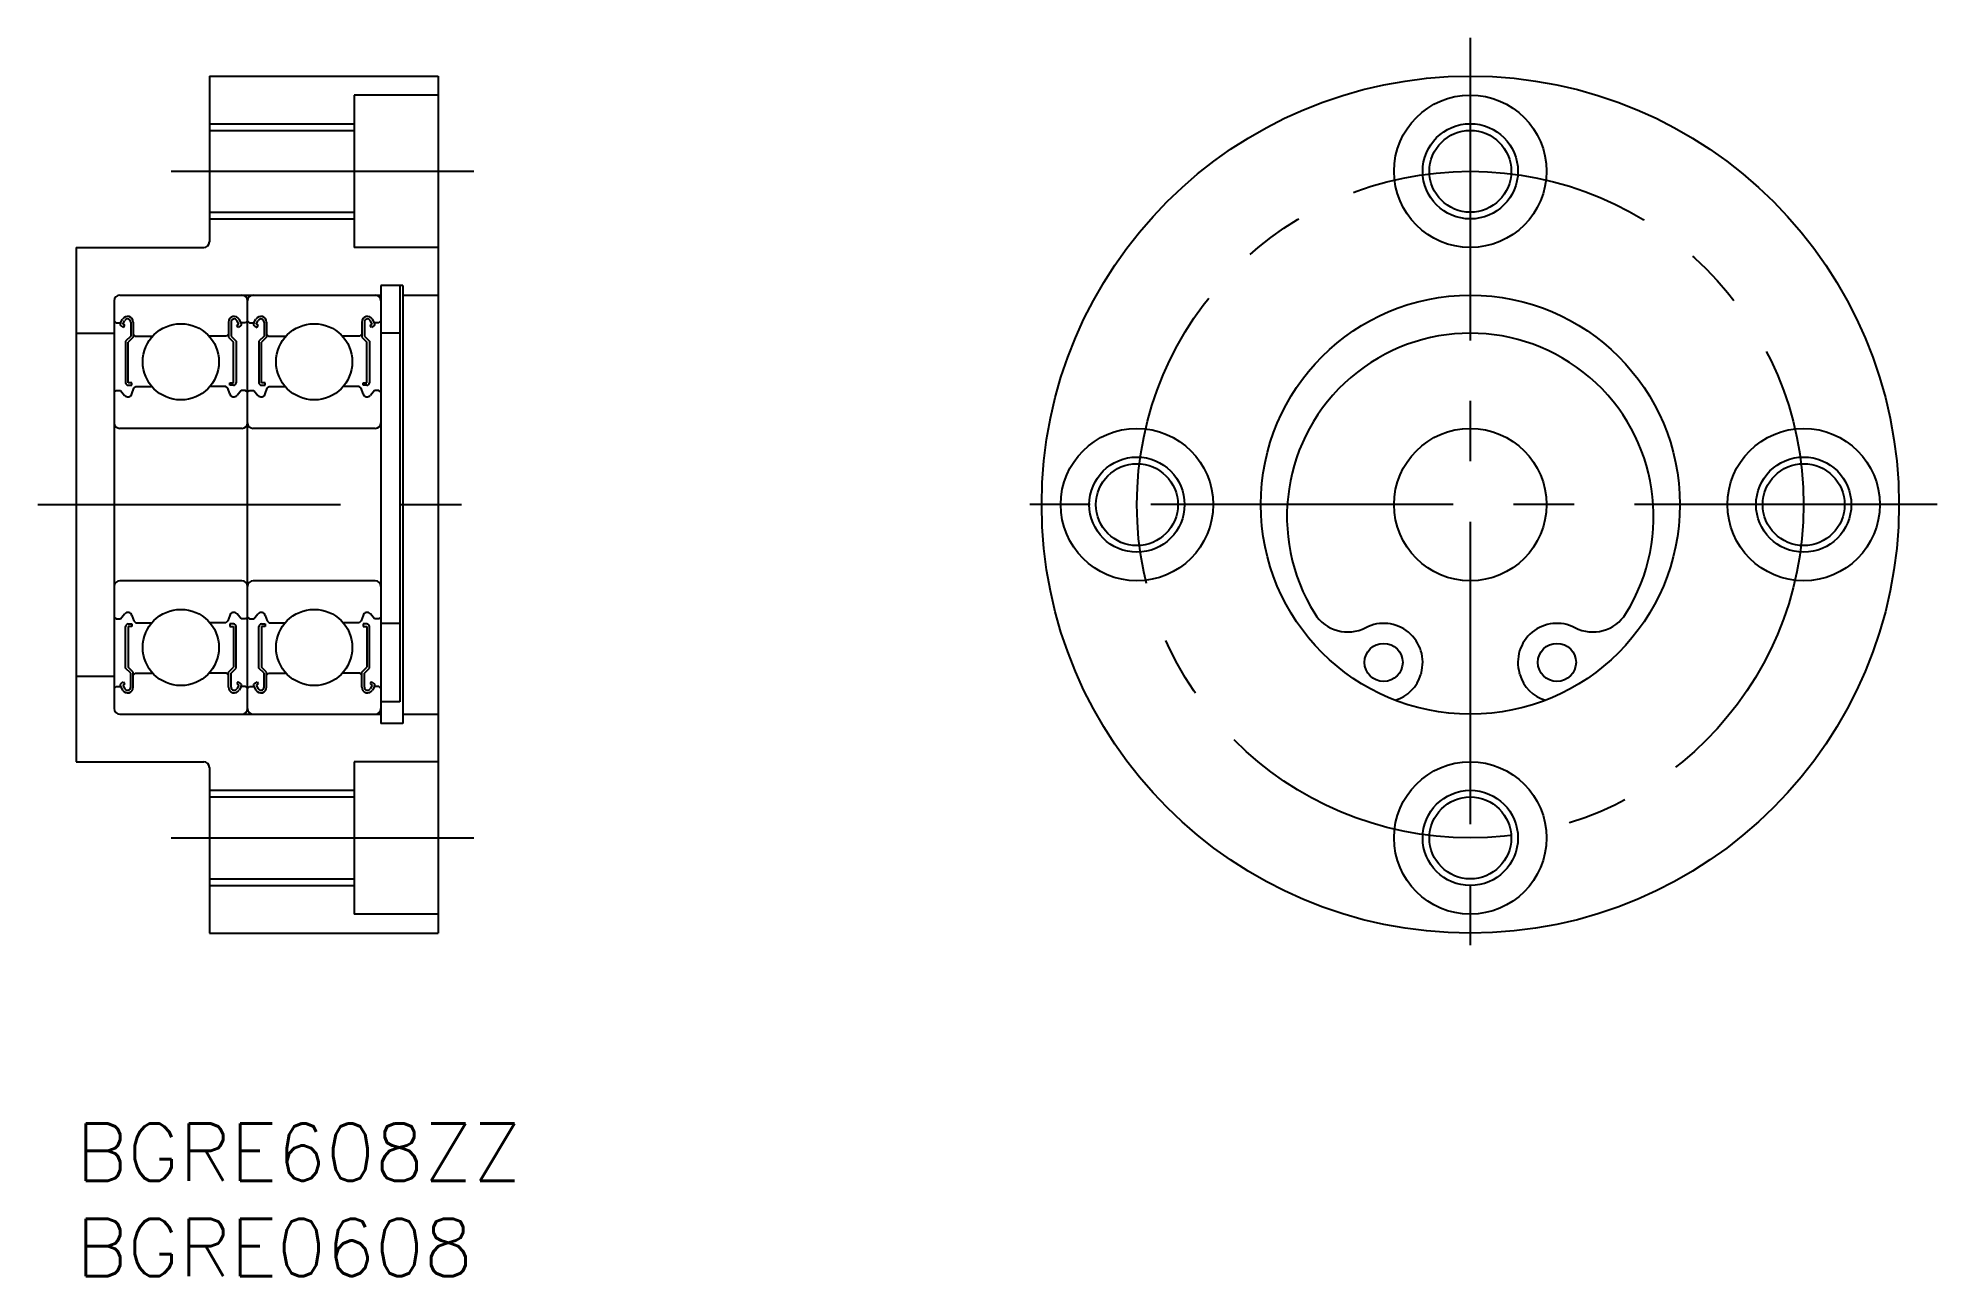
# Model space of a CAD drawing. Extents: x -2 to 97.7, y -8 to 57.
import ezdxf

# ---------------------------------------------------------------- set-up
doc = ezdxf.new("R2010")
doc.units = 0
doc.header["$LTSCALE"] = 0.5
doc.linetypes.add('CENTER', pattern=[50.8, 31.75, -6.35, 6.35, -6.35])
for name, color, linetype in [('MSM_CENTER', 1, 'CENTER'), ('MSM_CONTINUOUS', 7, 'CONTINUOUS'), ('MSM_NARROW', 5, 'CONTINUOUS'), ('MSM_PART_NUMBER', 7, 'CONTINUOUS')]:
    doc.layers.add(name, color=color, linetype=linetype)
doc.styles.get("Standard").update_dxf_attribs({"font": 'txt.shx', "height": 3, "bigfont": 'bigfont.shx'})

# ---------------------------------------------------------------- blocks, each defined once
blk = doc.blocks.new('*U10')
at = {"layer": 'MSM_PART_NUMBER'}
blk.add_text('BGRE608ZZ', height=3, dxfattribs=at).set_placement((0, -3))
blk = doc.blocks.new('*U11')
at = {"layer": 'MSM_PART_NUMBER'}
blk.add_text('BGRE0608', height=3, dxfattribs=at).set_placement((0, -8))

msp = doc.modelspace()

# ---------------------------------------------------------------- linework, layer by layer
at = {"layer": 'MSM_CENTER'}
for p, q in [((73.19, 57), (73.19, 8)), ((5, 50), (21, 50)), ((-2, 32.5), (21, 32.5)), ((97.69, 32.5), (48.69, 32.5)), ((5, 15), (21, 15))]:
    msp.add_line(p, q, dxfattribs=at)
msp.add_circle((73.19, 32.5), 17.5, dxfattribs=at)
at = {"layer": 'MSM_CONTINUOUS'}
for p, q in [((7, 55), (7, 46.3)), ((7, 55), (19, 55)), ((19, 55), (19, 10)), ((14.6, 54), (14.6, 46)), ((19, 54), (14.6, 54)), ((7, 52.15), (14.6, 52.15)), ((7, 47.85), (14.6, 47.85)), ((0, 46), (0, 19)), ((0, 46), (6.7, 46)), ((19, 46), (14.6, 46)), ((16, 44), (16, 21)), ((17.15, 44), (16, 44)), ((17, 44), (17, 22.144)), ((17.15, 44), (17.15, 21)), ((2, 43.2), (2, 21.8)), ((2.3, 43.5), (16, 43.5)), ((9, 21.8), (9, 43.2)), ((17.15, 43.5), (19, 43.5)), ((2, 42.15), (2.1, 42.05)), ((2.1, 42.05), (2.333, 42.05)), ((2.333, 42.05), (2.442, 42.234)), ((2.449, 41.983), (2.558, 42.167)), ((2.564, 41.917), (2.449, 41.983)), ((2.498, 41.801), (2.564, 41.917)), ((2.867, 42.084), (2.867, 41.35)), ((3, 42.084), (3, 41.295)), ((8, 42.084), (8, 41.295)), ((8.133, 42.084), (8.133, 41.35)), ((8.436, 41.917), (8.551, 41.983)), ((8.502, 41.801), (8.436, 41.917)), ((8.551, 41.983), (8.442, 42.167)), ((8.667, 42.05), (8.558, 42.234)), ((8.9, 42.05), (8.667, 42.05)), ((9, 42.15), (8.9, 42.05)), ((9, 42.15), (9.1, 42.05)), ((9.1, 42.05), (9.333, 42.05)), ((9.333, 42.05), (9.442, 42.234)), ((9.449, 41.983), (9.558, 42.167)), ((9.564, 41.917), (9.449, 41.983)), ((9.498, 41.801), (9.564, 41.917)), ((9.867, 42.084), (9.867, 41.35)), ((10, 42.084), (10, 41.295)), ((15, 42.084), (15, 41.295)), ((15.133, 42.084), (15.133, 41.35)), ((15.436, 41.917), (15.551, 41.983)), ((15.502, 41.801), (15.436, 41.917)), ((15.551, 41.983), (15.442, 42.167)), ((15.667, 42.05), (15.558, 42.234)), ((15.9, 42.05), (15.667, 42.05)), ((16, 42.15), (15.9, 42.05)), ((0, 41.5), (2, 41.5)), ((2.382, 41.868), (2.498, 41.801)), ((2.867, 41.35), (2.6, 41.083)), ((2.6, 41.083), (2.6, 38.898)), ((3, 41.295), (2.733, 41.028)), ((2.733, 38.898), (2.733, 41.028)), ((3, 41.45), (3.1, 41.35)), ((3.1, 41.35), (4.024, 41.35)), ((7.9, 41.35), (6.976, 41.35)), ((8, 41.45), (7.9, 41.35)), ((8, 41.295), (8.267, 41.028)), ((8.133, 41.35), (8.4, 41.083)), ((8.267, 38.898), (8.267, 41.028)), ((8.4, 41.083), (8.4, 38.898)), ((8.618, 41.868), (8.502, 41.801)), ((9.382, 41.868), (9.498, 41.801)), ((9.867, 41.35), (9.6, 41.083)), ((9.6, 41.083), (9.6, 38.898)), ((10, 41.295), (9.733, 41.028)), ((9.733, 38.898), (9.733, 41.028)), ((10, 41.45), (10.1, 41.35)), ((10.1, 41.35), (11.024, 41.35)), ((14.9, 41.35), (13.976, 41.35)), ((15, 41.45), (14.9, 41.35)), ((15, 41.295), (15.267, 41.028)), ((15.133, 41.35), (15.4, 41.083)), ((15.267, 38.898), (15.267, 41.028)), ((15.4, 41.083), (15.4, 38.898)), ((15.618, 41.868), (15.502, 41.801)), ((17, 41.5), (16, 41.5)), ((2.933, 38.898), (2.733, 38.898)), ((2.933, 38.765), (2.933, 38.898)), ((8.067, 38.898), (8.267, 38.898)), ((8.067, 38.765), (8.067, 38.898)), ((9.933, 38.898), (9.733, 38.898)), ((9.933, 38.765), (9.933, 38.898)), ((15.067, 38.898), (15.267, 38.898)), ((15.067, 38.765), (15.067, 38.898)), ((2, 38.4), (2.1, 38.5)), ((2.1, 38.5), (2.333, 38.5)), ((2.333, 38.5), (2.548, 38.238)), ((2.733, 38.765), (2.933, 38.765)), ((2.933, 38.317), (3.039, 38.606)), ((3.039, 38.606), (3.139, 38.7)), ((3.139, 38.7), (3.98, 38.7)), ((7.861, 38.7), (7.02, 38.7)), ((7.961, 38.606), (7.861, 38.7)), ((8.067, 38.317), (7.961, 38.606)), ((8.267, 38.765), (8.067, 38.765)), ((8.667, 38.5), (8.452, 38.238)), ((8.9, 38.5), (8.667, 38.5)), ((9, 38.4), (8.9, 38.5)), ((9, 38.4), (9.1, 38.5)), ((9.1, 38.5), (9.333, 38.5)), ((9.333, 38.5), (9.548, 38.238)), ((9.733, 38.765), (9.933, 38.765)), ((9.933, 38.317), (10.039, 38.606)), ((10.039, 38.606), (10.139, 38.7)), ((10.139, 38.7), (10.98, 38.7)), ((14.861, 38.7), (14.02, 38.7)), ((14.961, 38.606), (14.861, 38.7)), ((15.067, 38.317), (14.961, 38.606)), ((15.267, 38.765), (15.067, 38.765)), ((15.667, 38.5), (15.452, 38.238)), ((15.9, 38.5), (15.667, 38.5)), ((16, 38.4), (15.9, 38.5)), ((8.7, 36.5), (2.3, 36.5)), ((15.7, 36.5), (9.3, 36.5)), ((8.7, 28.5), (2.3, 28.5)), ((15.7, 28.5), (9.3, 28.5)), ((2, 26.6), (2.1, 26.5)), ((2.1, 26.5), (2.333, 26.5)), ((2.333, 26.5), (2.548, 26.762)), ((2.6, 23.917), (2.6, 26.102)), ((2.733, 26.235), (2.933, 26.235)), ((2.733, 26.102), (2.733, 23.972)), ((2.933, 26.102), (2.733, 26.102)), ((2.933, 26.683), (3.039, 26.394)), ((2.933, 26.235), (2.933, 26.102)), ((3.039, 26.394), (3.139, 26.3)), ((3.139, 26.3), (3.98, 26.3)), ((7.861, 26.3), (7.02, 26.3)), ((7.961, 26.394), (7.861, 26.3)), ((8.067, 26.683), (7.961, 26.394)), ((8.067, 26.235), (8.067, 26.102)), ((8.267, 26.235), (8.067, 26.235)), ((8.067, 26.102), (8.267, 26.102)), ((8.267, 26.102), (8.267, 23.972)), ((8.4, 23.917), (8.4, 26.102)), ((8.667, 26.5), (8.452, 26.762)), ((8.9, 26.5), (8.667, 26.5)), ((9, 26.6), (8.9, 26.5)), ((9, 26.6), (9.1, 26.5)), ((9.1, 26.5), (9.333, 26.5)), ((9.333, 26.5), (9.548, 26.762)), ((9.6, 23.917), (9.6, 26.102)), ((9.733, 26.235), (9.933, 26.235)), ((9.733, 26.102), (9.733, 23.972)), ((9.933, 26.102), (9.733, 26.102)), ((9.933, 26.683), (10.039, 26.394)), ((9.933, 26.235), (9.933, 26.102)), ((10.039, 26.394), (10.139, 26.3)), ((10.139, 26.3), (10.98, 26.3)), ((14.861, 26.3), (14.02, 26.3)), ((14.961, 26.394), (14.861, 26.3)), ((15.067, 26.683), (14.961, 26.394)), ((15.067, 26.235), (15.067, 26.102)), ((15.267, 26.235), (15.067, 26.235)), ((15.067, 26.102), (15.267, 26.102)), ((15.267, 26.102), (15.267, 23.972)), ((15.4, 23.917), (15.4, 26.102)), ((15.667, 26.5), (15.452, 26.762)), ((15.9, 26.5), (15.667, 26.5)), ((16, 26.6), (15.9, 26.5)), ((17, 26.267), (16, 26.267)), ((3, 23.705), (2.733, 23.972)), ((8, 23.705), (8.267, 23.972)), ((10, 23.705), (9.733, 23.972)), ((15, 23.705), (15.267, 23.972)), ((0, 23.5), (2, 23.5)), ((2, 22.85), (2.1, 22.95)), ((2.1, 22.95), (2.333, 22.95)), ((2.333, 22.95), (2.442, 22.766)), ((2.382, 23.132), (2.498, 23.199)), ((2.564, 23.083), (2.449, 23.017)), ((2.449, 23.017), (2.558, 22.833)), ((2.498, 23.199), (2.564, 23.083)), ((2.867, 23.65), (2.6, 23.917)), ((2.867, 22.916), (2.867, 23.65)), ((3, 22.916), (3, 23.705)), ((3, 23.55), (3.1, 23.65)), ((3.1, 23.65), (4.024, 23.65)), ((7.9, 23.65), (6.976, 23.65)), ((8, 23.55), (7.9, 23.65)), ((8, 22.916), (8, 23.705)), ((8.133, 23.65), (8.4, 23.917)), ((8.133, 22.916), (8.133, 23.65)), ((8.502, 23.199), (8.436, 23.083)), ((8.436, 23.083), (8.551, 23.017)), ((8.551, 23.017), (8.442, 22.833)), ((8.618, 23.132), (8.502, 23.199)), ((8.667, 22.95), (8.558, 22.766)), ((8.9, 22.95), (8.667, 22.95)), ((9, 22.85), (8.9, 22.95)), ((9, 22.85), (9.1, 22.95)), ((9.1, 22.95), (9.333, 22.95)), ((9.333, 22.95), (9.442, 22.766)), ((9.382, 23.132), (9.498, 23.199)), ((9.564, 23.083), (9.449, 23.017)), ((9.449, 23.017), (9.558, 22.833)), ((9.498, 23.199), (9.564, 23.083)), ((9.867, 23.65), (9.6, 23.917)), ((9.867, 22.916), (9.867, 23.65)), ((10, 22.916), (10, 23.705)), ((10, 23.55), (10.1, 23.65)), ((10.1, 23.65), (11.024, 23.65)), ((14.9, 23.65), (13.976, 23.65)), ((15, 23.55), (14.9, 23.65)), ((15, 22.916), (15, 23.705)), ((15.133, 23.65), (15.4, 23.917)), ((15.133, 22.916), (15.133, 23.65)), ((15.502, 23.199), (15.436, 23.083)), ((15.436, 23.083), (15.551, 23.017)), ((15.551, 23.017), (15.442, 22.833)), ((15.618, 23.132), (15.502, 23.199)), ((15.667, 22.95), (15.558, 22.766)), ((15.9, 22.95), (15.667, 22.95)), ((16, 22.85), (15.9, 22.95)), ((70.609, 23.644), (70.591, 23.584)), ((75.79, 23.584), (75.772, 23.644)), ((17, 22.144), (16, 22.144)), ((2.3, 21.5), (16, 21.5)), ((17.15, 21), (16, 21)), ((17.15, 21.5), (19, 21.5)), ((0, 19), (6.7, 19)), ((14.6, 19), (14.6, 11)), ((19, 19), (14.6, 19)), ((7, 18.7), (7, 10)), ((7, 17.15), (14.6, 17.15)), ((7, 12.85), (14.6, 12.85)), ((19, 11), (14.6, 11)), ((7, 10), (19, 10))]:
    msp.add_line(p, q, dxfattribs=at)
for centre, radius in [((73.19, 32.5), 22.5), ((73.19, 50), 4), ((73.19, 50), 2.15), ((73.19, 32.5), 11), ((5.5, 40), 2), ((12.5, 40), 2), ((55.69, 32.5), 4), ((73.19, 32.5), 4), ((90.69, 32.5), 4), ((55.69, 32.5), 2.15), ((90.69, 32.5), 2.15), ((5.5, 25), 2), ((12.5, 25), 2), ((68.64, 24.217), 1), ((77.74, 24.217), 1), ((73.19, 15), 4), ((73.19, 15), 2.15)]:
    msp.add_circle(centre, radius, dxfattribs=at)
for centre, radius, start, end in [((6.7, 46.3), 0.3, 270, 0), ((2.3, 43.2), 0.3, 90, 180), ((8.7, 43.2), 0.3, 0, 90), ((9.3, 43.2), 0.3, 90, 180), ((15.7, 43.2), 0.3, 0, 90), ((2.449, 41.983), 0.133, 150.00063, 239.99347), ((2.701, 42.084), 0.299, 0.00148, 150.00494), ((2.701, 42.084), 0.166, 0.00433, 149.99556), ((8.299, 42.084), 0.299, 29.99506, 179.99852), ((8.299, 42.084), 0.166, 30.00444, 179.99567), ((8.551, 41.983), 0.133, 300.00653, 29.99937), ((9.449, 41.983), 0.133, 150.00063, 239.99347), ((9.701, 42.084), 0.299, 0.00148, 150.00494), ((9.701, 42.084), 0.166, 0.00433, 149.99556), ((15.299, 42.084), 0.299, 29.99506, 179.99852), ((15.299, 42.084), 0.166, 30.00444, 179.99567), ((15.551, 41.983), 0.133, 300.00653, 29.99937), ((73.19, 31.875), 9.625, 328.02231, 211.97769), ((2.733, 38.898), 0.133, 179.98659, 270.01771), ((8.267, 38.898), 0.133, 269.98229, 0.01341), ((9.733, 38.898), 0.133, 179.98659, 270.01771), ((15.267, 38.898), 0.133, 269.98229, 0.01341), ((2.719, 38.381), 0.224, 219.99774, 343.16566), ((8.281, 38.381), 0.224, 196.83434, 320.00226), ((9.719, 38.381), 0.224, 219.99774, 343.16566), ((15.281, 38.381), 0.224, 196.83434, 320.00226), ((2.3, 36.8), 0.3, 180, 270), ((8.7, 36.8), 0.3, 270, 0), ((9.3, 36.8), 0.3, 180, 270), ((15.7, 36.8), 0.3, 270, 0), ((2.3, 28.2), 0.3, 90, 180), ((8.7, 28.2), 0.3, 0, 90), ((9.3, 28.2), 0.3, 90, 180), ((15.7, 28.2), 0.3, 0, 90), ((2.719, 26.619), 0.224, 16.83434, 140.00226), ((2.733, 26.102), 0.133, 89.98229, 180.01341), ((8.281, 26.619), 0.224, 39.99774, 163.16566), ((8.267, 26.102), 0.133, 359.98659, 90.01771), ((9.719, 26.619), 0.224, 16.83434, 140.00226), ((9.733, 26.102), 0.133, 89.98229, 180.01341), ((15.281, 26.619), 0.224, 39.99774, 163.16566), ((15.267, 26.102), 0.133, 359.98659, 90.01771), ((66.765, 27.863), 2.05, 211.97769, 297.22239), ((68.64, 24.217), 2.05, 343.74665, 117.22239), ((77.74, 24.217), 2.05, 62.77761, 196.25335), ((79.616, 27.863), 2.05, 242.77761, 328.02231), ((2.449, 23.017), 0.133, 120.00653, 209.99937), ((8.551, 23.017), 0.133, 330.00063, 59.99347), ((9.449, 23.017), 0.133, 120.00653, 209.99937), ((15.551, 23.017), 0.133, 330.00063, 59.99347), ((68.671, 24.144), 2, 286.84888, 343.74665), ((77.71, 24.144), 2, 196.25335, 253.15112), ((2.701, 22.916), 0.299, 209.99506, 359.99852), ((2.701, 22.916), 0.166, 210.00444, 359.99567), ((8.299, 22.916), 0.299, 180.00148, 330.00494), ((8.299, 22.916), 0.166, 180.00433, 329.99556), ((9.701, 22.916), 0.299, 209.99506, 359.99852), ((9.701, 22.916), 0.166, 210.00444, 359.99567), ((15.299, 22.916), 0.299, 180.00148, 330.00494), ((15.299, 22.916), 0.166, 180.00433, 329.99556), ((2.3, 21.8), 0.3, 180, 270), ((8.7, 21.8), 0.3, 270, 0), ((9.3, 21.8), 0.3, 180, 270), ((15.7, 21.8), 0.3, 270, 0), ((6.7, 18.7), 0.3, 0, 90)]:
    msp.add_arc(centre, radius, start, end, dxfattribs=at)
at = {"layer": 'MSM_NARROW'}
for p, q in [((7, 52.5), (14.6, 52.5)), ((7, 47.5), (14.6, 47.5)), ((7, 17.5), (14.6, 17.5)), ((7, 12.5), (14.6, 12.5))]:
    msp.add_line(p, q, dxfattribs=at)
for centre in [(73.19, 50), (55.69, 32.5), (90.69, 32.5), (73.19, 15)]:
    msp.add_circle(centre, 2.5, dxfattribs=at)

# ---------------------------------------------------------------- block references
at = {"layer": 'MSM_CONTINUOUS'}
for name in ['*U10', '*U11']:
    msp.add_blockref(name, (0, 0), dxfattribs=at)

doc.saveas('drawing.dxf')
